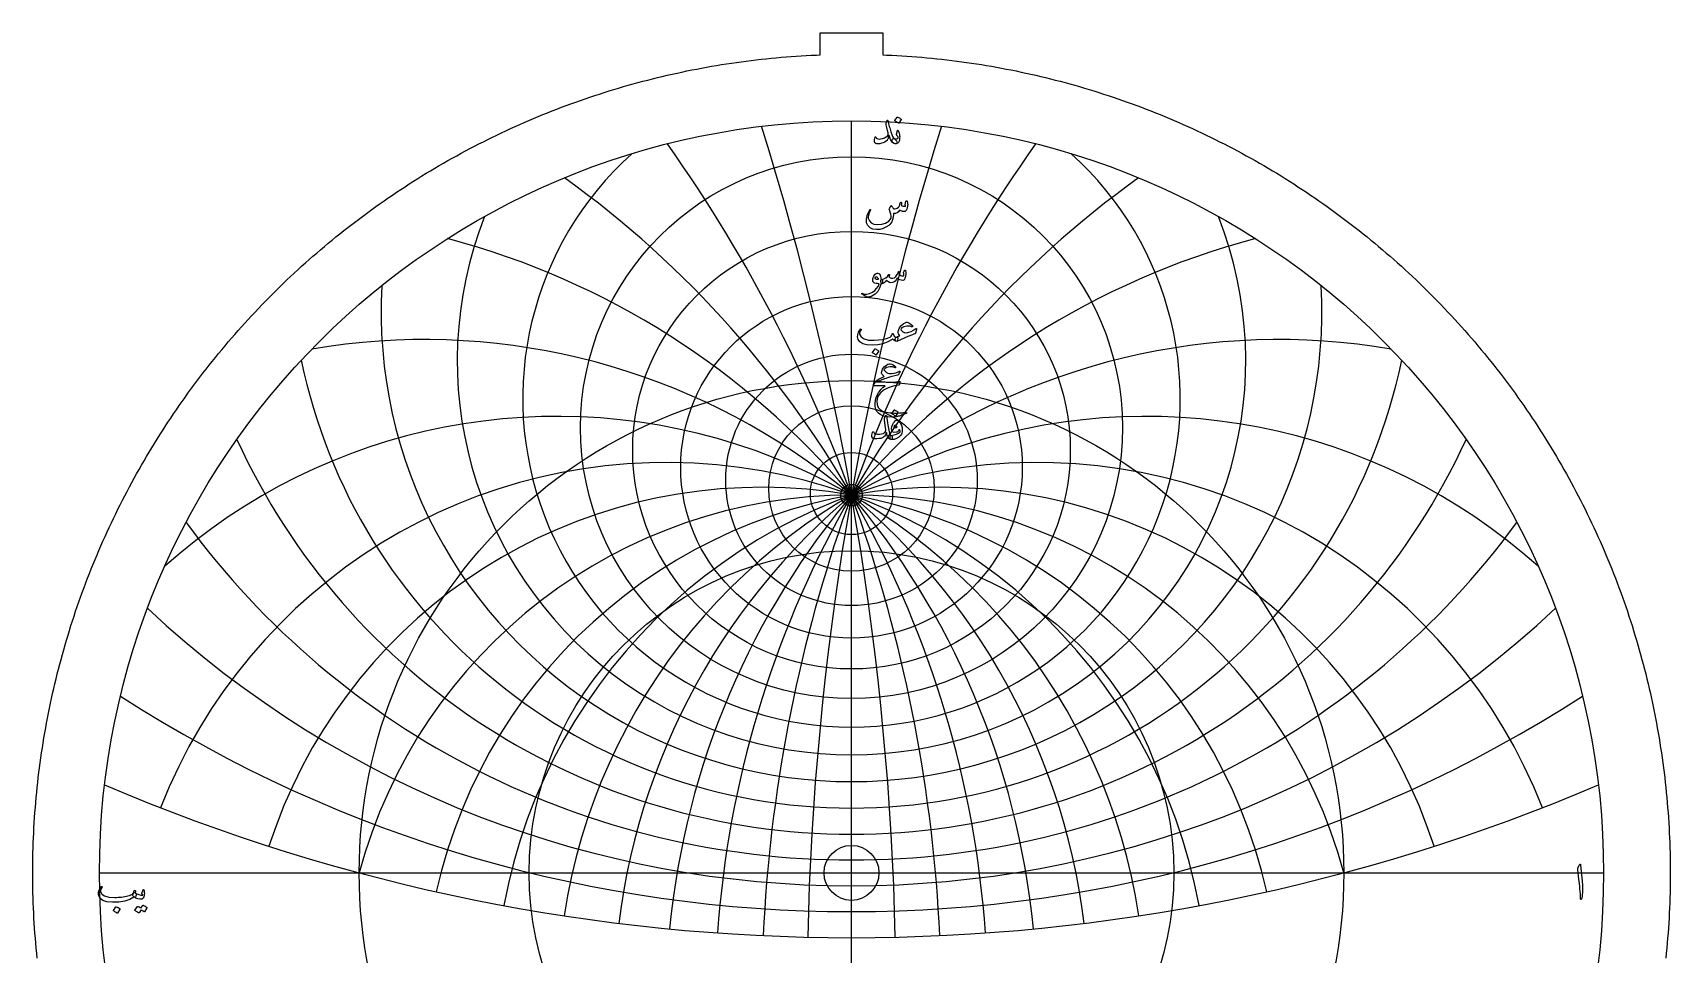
# Model space of a CAD drawing. Header units: millimetres. Extents: x -71 to 71, y -71 to 73.
# Drawn here: x -70.8 to 70.8, y -7 to 72.6 of the extents above; entities that cross this region are included whole.
import ezdxf

# ---------------------------------------------------------------- set-up
doc = ezdxf.new("R2010")
doc.units = ezdxf.units.MM
for name, color, linetype in [('CUT_INNER', 6, 'Continuous'), ('CUT_OUTER', 1, 'Continuous'), ('ENGRAVE', 7, 'Continuous'), ('ENGRAVE_FINE', 8, 'Continuous'), ('TEXT', 5, 'Continuous')]:
    doc.layers.add(name, color=color, linetype=linetype)

msp = doc.modelspace()

# ---------------------------------------------------------------- linework, layer by layer
at = {"layer": 'CUT_INNER'}
msp.add_circle((0, 0), 2.375, dxfattribs=at)
at = {"layer": 'CUT_OUTER'}
msp.add_lwpolyline([(-70.3779, -7.3679), (-70.4218, -6.9359), (-70.463, -6.5037), (-70.5016, -6.0712), (-70.5375, -5.6385), (-70.5708, -5.2056), (-70.6014, -4.7725), (-70.6293, -4.3392), (-70.6546, -3.9058), (-70.6773, -3.4722), (-70.6972, -3.0384), (-70.7146, -2.6046), (-70.7292, -2.1706), (-70.7412, -1.7366), (-70.7505, -1.3025), (-70.7572, -0.8684), (-70.7612, -0.4342), (-70.7625, 0), (-70.7612, 0.4342), (-70.7572, 0.8684), (-70.7505, 1.3025), (-70.7412, 1.7366), (-70.7292, 2.1706), (-70.7146, 2.6046), (-70.6972, 3.0384), (-70.6773, 3.4722), (-70.6546, 3.9058), (-70.6293, 4.3392), (-70.6014, 4.7725), (-70.5708, 5.2056), (-70.5375, 5.6385), (-70.5016, 6.0712), (-70.463, 6.5037), (-70.4218, 6.9359), (-70.3779, 7.3679), (-70.3313, 7.7996), (-70.2822, 8.231), (-70.2303, 8.6621), (-70.1759, 9.0928), (-70.1187, 9.5233), (-70.059, 9.9533), (-69.9966, 10.383), (-69.9316, 10.8123), (-69.8639, 11.2412), (-69.7936, 11.6697), (-69.7207, 12.0977), (-69.6452, 12.5253), (-69.567, 12.9524), (-69.4862, 13.379), (-69.4028, 13.8051), (-69.3168, 14.2307), (-69.2282, 14.6557), (-69.137, 15.0802), (-69.0431, 15.5042), (-68.9467, 15.9275), (-68.8477, 16.3502), (-68.746, 16.7724), (-68.6418, 17.1939), (-68.535, 17.6147), (-68.4257, 18.0349), (-68.3137, 18.4544), (-68.1992, 18.8733), (-68.0821, 19.2914), (-67.9625, 19.7087), (-67.8403, 20.1254), (-67.7155, 20.5413), (-67.5882, 20.9564), (-67.4583, 21.3707), (-67.3259, 21.7842), (-67.191, 22.1969), (-67.0535, 22.6088), (-66.9135, 23.0198), (-66.771, 23.4299), (-66.626, 23.8392), (-66.4785, 24.2475), (-66.3285, 24.655), (-66.1759, 25.0615), (-66.0209, 25.4671), (-65.8634, 25.8717), (-65.7034, 26.2753), (-65.541, 26.678), (-65.376, 27.0796), (-65.2086, 27.4803), (-65.0388, 27.8799), (-64.8665, 28.2784), (-64.6918, 28.6759), (-64.5146, 29.0723), (-64.335, 29.4676), (-64.153, 29.8618), (-63.9685, 30.2549), (-63.7817, 30.6468), (-63.5925, 31.0376), (-63.4008, 31.4272), (-63.2068, 31.8156), (-63.0104, 32.2029), (-62.8116, 32.5889), (-62.6105, 32.9737), (-62.407, 33.3572), (-62.2011, 33.7395), (-61.9929, 34.1205), (-61.7824, 34.5003), (-61.5695, 34.8787), (-61.3544, 35.2558), (-61.1369, 35.6316), (-60.9171, 36.0061), (-60.695, 36.3792), (-60.4707, 36.7509), (-60.244, 37.1213), (-60.0151, 37.4902), (-59.784, 37.8578), (-59.5505, 38.2239), (-59.3149, 38.5886), (-59.077, 38.9518), (-58.8369, 39.3135), (-58.5945, 39.6738), (-58.35, 40.0326), (-58.1033, 40.3899), (-57.8543, 40.7456), (-57.6032, 41.0998), (-57.35, 41.4525), (-57.0946, 41.8036), (-56.837, 42.1532), (-56.5773, 42.5011), (-56.3154, 42.8475), (-56.0514, 43.1922), (-55.7854, 43.5353), (-55.5172, 43.8768), (-55.2469, 44.2166), (-54.9746, 44.5548), (-54.7002, 44.8913), (-54.4237, 45.226), (-54.1451, 45.5591), (-53.8646, 45.8905), (-53.582, 46.2201), (-53.2974, 46.548), (-53.0108, 46.8742), (-52.7222, 47.1986), (-52.4316, 47.5212), (-52.139, 47.842), (-51.8444, 48.161), (-51.548, 48.4782), (-51.2495, 48.7936), (-50.9492, 49.1072), (-50.6469, 49.4188), (-50.3427, 49.7287), (-50.0366, 50.0366), (-49.7287, 50.3427), (-49.4188, 50.6469), (-49.1072, 50.9492), (-48.7936, 51.2495), (-48.4782, 51.548), (-48.161, 51.8444), (-47.842, 52.139), (-47.5212, 52.4316), (-47.1986, 52.7222), (-46.8742, 53.0108), (-46.548, 53.2974), (-46.2201, 53.582), (-45.8905, 53.8646), (-45.5591, 54.1451), (-45.226, 54.4237), (-44.8913, 54.7002), (-44.5548, 54.9746), (-44.2166, 55.2469), (-43.8768, 55.5172), (-43.5353, 55.7854), (-43.1922, 56.0514), (-42.8475, 56.3154), (-42.5011, 56.5773), (-42.1532, 56.837), (-41.8036, 57.0946), (-41.4525, 57.35), (-41.0998, 57.6032), (-40.7456, 57.8543), (-40.3899, 58.1033), (-40.0326, 58.35), (-39.6738, 58.5945), (-39.3135, 58.8369), (-38.9518, 59.077), (-38.5886, 59.3149), (-38.2239, 59.5505), (-37.8578, 59.784), (-37.4902, 60.0151), (-37.1213, 60.244), (-36.7509, 60.4707), (-36.3792, 60.695), (-36.0061, 60.9171), (-35.6316, 61.1369), (-35.2558, 61.3544), (-34.8787, 61.5695), (-34.5003, 61.7824), (-34.1205, 61.9929), (-33.7395, 62.2011), (-33.3572, 62.407), (-32.9737, 62.6105), (-32.5889, 62.8116), (-32.2029, 63.0104), (-31.8156, 63.2068), (-31.4272, 63.4008), (-31.0376, 63.5925), (-30.6468, 63.7817), (-30.2549, 63.9685), (-29.8618, 64.153), (-29.4676, 64.335), (-29.0723, 64.5146), (-28.6759, 64.6918), (-28.2784, 64.8665), (-27.8799, 65.0388), (-27.4803, 65.2086), (-27.0796, 65.376), (-26.678, 65.541), (-26.2753, 65.7034), (-25.8717, 65.8634), (-25.4671, 66.0209), (-25.0615, 66.1759), (-24.655, 66.3285), (-24.2475, 66.4785), (-23.8392, 66.626), (-23.4299, 66.771), (-23.0198, 66.9135), (-22.6088, 67.0535), (-22.1969, 67.191), (-21.7842, 67.3259), (-21.3707, 67.4583), (-20.9564, 67.5882), (-20.5413, 67.7155), (-20.1254, 67.8403), (-19.7087, 67.9625), (-19.2914, 68.0821), (-18.8733, 68.1992), (-18.4544, 68.3137), (-18.0349, 68.4257), (-17.6147, 68.535), (-17.1939, 68.6418), (-16.7724, 68.746), (-16.3502, 68.8477), (-15.9275, 68.9467), (-15.5042, 69.0431), (-15.0802, 69.137), (-14.6557, 69.2282), (-14.2307, 69.3168), (-13.8051, 69.4028), (-13.379, 69.4862), (-12.9524, 69.567), (-12.5253, 69.6452), (-12.0977, 69.7207), (-11.6697, 69.7936), (-11.2412, 69.8639), (-10.8123, 69.9316), (-10.383, 69.9966), (-9.9533, 70.059), (-9.5233, 70.1187), (-9.0928, 70.1759), (-8.6621, 70.2303), (-8.231, 70.2822), (-7.7996, 70.3313), (-7.3679, 70.3779), (-6.9359, 70.4218), (-6.5037, 70.463), (-6.0712, 70.5016), (-5.6385, 70.5375), (-5.2056, 70.5708), (-4.7725, 70.6014), (-4.3392, 70.6293), (-3.9058, 70.6546), (-3.4722, 70.6773), (-3.0384, 70.6972), (-2.7125, 70.7102), (-2.7125, 72.6225), (2.7125, 72.6225), (2.7125, 70.7102), (3.0384, 70.6972), (3.4722, 70.6773), (3.9058, 70.6546), (4.3392, 70.6293), (4.7725, 70.6014), (5.2056, 70.5708), (5.6385, 70.5375), (6.0712, 70.5016), (6.5037, 70.463), (6.9359, 70.4218), (7.3679, 70.3779), (7.7996, 70.3313), (8.231, 70.2822), (8.6621, 70.2303), (9.0928, 70.1759), (9.5233, 70.1187), (9.9533, 70.059), (10.383, 69.9966), (10.8123, 69.9316), (11.2412, 69.8639), (11.6697, 69.7936), (12.0977, 69.7207), (12.5253, 69.6452), (12.9524, 69.567), (13.379, 69.4862), (13.8051, 69.4028), (14.2307, 69.3168), (14.6557, 69.2282), (15.0802, 69.137), (15.5042, 69.0431), (15.9275, 68.9467), (16.3502, 68.8477), (16.7724, 68.746), (17.1939, 68.6418), (17.6147, 68.535), (18.0349, 68.4257), (18.4544, 68.3137), (18.8733, 68.1992), (19.2914, 68.0821), (19.7087, 67.9625), (20.1254, 67.8403), (20.5413, 67.7155), (20.9564, 67.5882), (21.3707, 67.4583), (21.7842, 67.3259), (22.1969, 67.191), (22.6088, 67.0535), (23.0198, 66.9135), (23.4299, 66.771), (23.8392, 66.626), (24.2475, 66.4785), (24.655, 66.3285), (25.0615, 66.1759), (25.4671, 66.0209), (25.8717, 65.8634), (26.2753, 65.7034), (26.678, 65.541), (27.0796, 65.376), (27.4803, 65.2086), (27.8799, 65.0388), (28.2784, 64.8665), (28.6759, 64.6918), (29.0723, 64.5146), (29.4676, 64.335), (29.8618, 64.153), (30.2549, 63.9685), (30.6468, 63.7817), (31.0376, 63.5925), (31.4272, 63.4008), (31.8156, 63.2068), (32.2029, 63.0104), (32.5889, 62.8116), (32.9737, 62.6105), (33.3572, 62.407), (33.7395, 62.2011), (34.1205, 61.9929), (34.5003, 61.7824), (34.8787, 61.5695), (35.2558, 61.3544), (35.6316, 61.1369), (36.0061, 60.9171), (36.3792, 60.695), (36.7509, 60.4707), (37.1213, 60.244), (37.4902, 60.0151), (37.8578, 59.784), (38.2239, 59.5505), (38.5886, 59.3149), (38.9518, 59.077), (39.3135, 58.8369), (39.6738, 58.5945), (40.0326, 58.35), (40.3899, 58.1033), (40.7456, 57.8543), (41.0998, 57.6032), (41.4525, 57.35), (41.8036, 57.0946), (42.1532, 56.837), (42.5011, 56.5773), (42.8475, 56.3154), (43.1922, 56.0514), (43.5353, 55.7854), (43.8768, 55.5172), (44.2166, 55.2469), (44.5548, 54.9746), (44.8913, 54.7002), (45.226, 54.4237), (45.5591, 54.1451), (45.8905, 53.8646), (46.2201, 53.582), (46.548, 53.2974), (46.8742, 53.0108), (47.1986, 52.7222), (47.5212, 52.4316), (47.842, 52.139), (48.161, 51.8444), (48.4782, 51.548), (48.7936, 51.2495), (49.1072, 50.9492), (49.4188, 50.6469), (49.7287, 50.3427), (50.0366, 50.0366), (50.3427, 49.7287), (50.6469, 49.4188), (50.9492, 49.1072), (51.2495, 48.7936), (51.548, 48.4782), (51.8444, 48.161), (52.139, 47.842), (52.4316, 47.5212), (52.7222, 47.1986), (53.0108, 46.8742), (53.2974, 46.548), (53.582, 46.2201), (53.8646, 45.8905), (54.1451, 45.5591), (54.4237, 45.226), (54.7002, 44.8913), (54.9746, 44.5548), (55.2469, 44.2166), (55.5172, 43.8768), (55.7854, 43.5353), (56.0514, 43.1922), (56.3154, 42.8475), (56.5773, 42.5011), (56.837, 42.1532), (57.0946, 41.8036), (57.35, 41.4525), (57.6032, 41.0998), (57.8543, 40.7456), (58.1033, 40.3899), (58.35, 40.0326), (58.5945, 39.6738), (58.8369, 39.3135), (59.077, 38.9518), (59.3149, 38.5886), (59.5505, 38.2239), (59.784, 37.8578), (60.0151, 37.4902), (60.244, 37.1213), (60.4707, 36.7509), (60.695, 36.3792), (60.9171, 36.0061), (61.1369, 35.6316), (61.3544, 35.2558), (61.5695, 34.8787), (61.7824, 34.5003), (61.9929, 34.1205), (62.2011, 33.7395), (62.407, 33.3572), (62.6105, 32.9737), (62.8116, 32.5889), (63.0104, 32.2029), (63.2068, 31.8156), (63.4008, 31.4272), (63.5925, 31.0376), (63.7817, 30.6468), (63.9685, 30.2549), (64.153, 29.8618), (64.335, 29.4676), (64.5146, 29.0723), (64.6918, 28.6759), (64.8665, 28.2784), (65.0388, 27.8799), (65.2086, 27.4803), (65.376, 27.0796), (65.541, 26.678), (65.7034, 26.2753), (65.8634, 25.8717), (66.0209, 25.4671), (66.1759, 25.0615), (66.3285, 24.655), (66.4785, 24.2475), (66.626, 23.8392), (66.771, 23.4299), (66.9135, 23.0198), (67.0535, 22.6088), (67.191, 22.1969), (67.3259, 21.7842), (67.4583, 21.3707), (67.5882, 20.9564), (67.7155, 20.5413), (67.8403, 20.1254), (67.9625, 19.7087), (68.0821, 19.2914), (68.1992, 18.8733), (68.3137, 18.4544), (68.4257, 18.0349), (68.535, 17.6147), (68.6418, 17.1939), (68.746, 16.7724), (68.8477, 16.3502), (68.9467, 15.9275), (69.0431, 15.5042), (69.137, 15.0802), (69.2282, 14.6557), (69.3168, 14.2307), (69.4028, 13.8051), (69.4862, 13.379), (69.567, 12.9524), (69.6452, 12.5253), (69.7207, 12.0977), (69.7936, 11.6697), (69.8639, 11.2412), (69.9316, 10.8123), (69.9966, 10.383), (70.059, 9.9533), (70.1187, 9.5233), (70.1759, 9.0928), (70.2303, 8.6621), (70.2822, 8.231), (70.3313, 7.7996), (70.3779, 7.3679), (70.4218, 6.9359), (70.463, 6.5037), (70.5016, 6.0712), (70.5375, 5.6385), (70.5708, 5.2056), (70.6014, 4.7725), (70.6293, 4.3392), (70.6546, 3.9058), (70.6773, 3.4722), (70.6972, 3.0384), (70.7146, 2.6046), (70.7292, 2.1706), (70.7412, 1.7366), (70.7505, 1.3025), (70.7572, 0.8684), (70.7612, 0.4342), (70.7625, 0), (70.7612, -0.4342), (70.7572, -0.8684), (70.7505, -1.3025), (70.7412, -1.7366), (70.7292, -2.1706), (70.7146, -2.6046), (70.6972, -3.0384), (70.6773, -3.4722), (70.6546, -3.9058), (70.6293, -4.3392), (70.6014, -4.7725), (70.5708, -5.2056), (70.5375, -5.6385), (70.5016, -6.0712), (70.463, -6.5037), (70.4218, -6.9359), (70.3779, -7.3679)], dxfattribs=at)
at = {"layer": 'ENGRAVE'}
for points in [[(0, -65), (0, 65)], [(-65, 0), (65, 0)]]:
    msp.add_lwpolyline(points, dxfattribs=at)
for centre, radius in [((0, 0), 65), ((0, 38.4877), 23.4205), ((0, 36.5371), 18.913), ((0, 35.0561), 14.7616), ((0, 33.9692), 10.8674), ((0, 0), 42.5483), ((0, 33.2252), 7.1516), ((0, 32.7912), 3.5485), ((0, 32.6485), 0.93), ((0, 0), 27.8517)]:
    msp.add_circle(centre, radius, dxfattribs=at)
for centre, radius, start, end in [((0, 41.018), 28.4146, 131.894956, 48.105044), ((0, 44.2896), 34.0746, 158.578774, 21.421226), ((0, 48.5451), 40.6593, 176.875109, 3.124891), ((0, 54.1612), 48.5596, 191.697587, 348.302413), ((0, 61.7507), 58.4021, 204.568757, 335.431243), ((0, -11.4008), 44.0493, 15, 165), ((0, -11.4008), 44.0493, 15, 165), ((0, 72.3774), 71.2633, 216.19609, 323.80391), ((0, 88.0562), 89.1703, 226.973581, 313.026419), ((0, 113.1108), 116.4594, 237.146182, 302.853818), ((0, 158.7925), 164.3941, 246.878815, 293.121185)]:
    msp.add_arc(centre, radius, start, end, dxfattribs=at)
at = {"layer": 'ENGRAVE_FINE'}
for centre, radius, start, end in [((-249.8157, -11.4008), 253.6695, 1.319819, 17.41804), ((-249.8157, -11.4008), 253.6695, 1.319819, 17.41804), ((249.8157, -11.4008), 253.6695, 162.58196, 178.680181), ((249.8157, -11.4008), 253.6695, 162.58196, 178.680181), ((-121.0243, -11.4008), 128.7914, 2.659638, 35.299893), ((-121.0243, -11.4008), 128.7914, 2.659638, 35.299893), ((121.0243, -11.4008), 128.7914, 144.700107, 177.340362), ((121.0243, -11.4008), 128.7914, 144.700107, 177.340362), ((-76.2955, -11.4008), 88.0985, 4.040677, 54.232567), ((-76.2955, -11.4008), 88.0985, 4.040677, 54.232567), ((76.2955, -11.4008), 88.0985, 125.767433, 175.959323), ((76.2955, -11.4008), 88.0985, 125.767433, 175.959323), ((-52.4959, -11.4008), 68.5285, 5.486755, 75.127314), ((-52.4959, -11.4008), 68.5285, 5.486755, 75.127314), ((52.4959, -11.4008), 68.5285, 104.872686, 174.513245), ((52.4959, -11.4008), 68.5285, 104.872686, 174.513245), ((-36.9617, -11.4008), 57.5022, 7.026023, 99.680997), ((-36.9617, -11.4008), 57.5022, 7.026023, 99.680997), ((36.9617, -11.4008), 57.5022, 80.319003, 172.973977), ((36.9617, -11.4008), 57.5022, 80.319003, 172.973977), ((-25.4318, -11.4008), 50.8637, 8.693343, 131.827854), ((-25.4318, -11.4008), 50.8637, 8.693343, 131.827854), ((25.4318, -11.4008), 50.8637, 48.172146, 171.306657), ((25.4318, -11.4008), 50.8637, 48.172146, 171.306657), ((-16.0326, -11.4008), 46.8762, 10.533746, 158.703214), ((-16.0326, -11.4008), 46.8762, 10.533746, 158.703214), ((16.0326, -11.4008), 46.8762, 21.296786, 169.466254), ((16.0326, -11.4008), 46.8762, 21.296786, 169.466254), ((-7.7671, -11.4008), 44.7288, 12.607759, 162.166277), ((-7.7671, -11.4008), 44.7288, 12.607759, 162.166277), ((7.7671, -11.4008), 44.7288, 17.833723, 167.392241), ((7.7671, -11.4008), 44.7288, 17.833723, 167.392241)]:
    msp.add_arc(centre, radius, start, end, dxfattribs=at)
at = {"layer": 'TEXT'}
for points in [[(3.9579, 65.3264), (3.9631, 65.3316), (3.9703, 65.3347), (3.9796, 65.3357), (3.9909, 65.3347), (4.0711, 65.3022), (4.1467, 65.2625), (4.2176, 65.2156), (4.2838, 65.1614), (4.2903, 65.1532), (4.2931, 65.1449), (4.2923, 65.1367), (4.2879, 65.1284), (4.0941, 64.8149), (4.0868, 64.8075), (4.0776, 64.8056), (4.0662, 64.8095), (4.0528, 64.8191), (4.0412, 64.8273), (4.0229, 64.8397), (3.9979, 64.8562), (3.9662, 64.8768), (3.9273, 64.9016), (3.8806, 64.9304), (3.8262, 64.9634), (3.7641, 65.0006), (3.7558, 65.0067), (3.7517, 65.0129), (3.7517, 65.0191), (3.7558, 65.0253)], [(3.1618, 64.9717), (3.1855, 64.8635), (3.2113, 64.7536), (3.2392, 64.6418), (3.2691, 64.5282), (3.301, 64.4124), (3.3351, 64.2936), (3.3712, 64.1721), (3.4093, 64.0477), (3.4864, 63.8239), (3.5568, 63.6558), (3.6205, 63.5434), (3.6774, 63.4867), (3.7272, 63.4529), (3.7775, 63.4052), (3.8283, 63.3436), (3.8796, 63.2681), (3.928, 63.1745), (3.9414, 63.1041), (3.9198, 63.0569), (3.8631, 63.0329), (3.6798, 63.0515), (3.5176, 63.1732), (3.3766, 63.398), (3.2567, 63.7259), (3.2541, 63.7313), (3.2505, 63.7352), (3.2459, 63.7375), (3.2402, 63.7383), (3.2361, 63.7375), (3.2319, 63.7352), (3.2278, 63.7313), (3.2237, 63.7259), (3.2121, 63.6728), (3.1979, 63.6166), (3.1811, 63.5573), (3.1618, 63.4949), (3.1407, 63.4359), (3.1185, 63.3866), (3.0953, 63.3472), (3.0711, 63.3176), (2.9839, 63.2415), (2.8751, 63.1742), (2.7447, 63.1157), (2.5926, 63.0659), (2.4379, 63.0291), (2.3038, 63.0133), (2.1904, 63.0187), (2.0976, 63.0453), (2.0182, 63.1118), (1.9821, 63.2289), (1.9893, 63.3964), (2.0398, 63.6146), (2.0447, 63.6218), (2.0512, 63.6269), (2.0591, 63.63), (2.0687, 63.6311), (2.08, 63.6298), (2.0893, 63.6259), (2.0965, 63.6195), (2.1017, 63.6104), (2.1213, 63.5648), (2.1429, 63.5269), (2.1667, 63.4967), (2.1924, 63.4743), (2.2729, 63.4444), (2.3822, 63.4372), (2.5204, 63.4526), (2.6874, 63.4908), (2.8656, 63.548), (3.004, 63.6125), (3.1028, 63.6842), (3.1618, 63.7631), (3.1716, 63.843), (3.1556, 63.9796), (3.1139, 64.173), (3.0463, 64.4231), (3.0138, 64.5548), (2.9947, 64.6613), (2.9891, 64.7425), (2.9968, 64.7984), (3.0752, 65.0212), (3.0837, 65.0446), (3.0927, 65.0614), (3.1023, 65.0715), (3.1123, 65.0748), (3.1247, 65.0684), (3.1371, 65.049), (3.1494, 65.0168), (3.1618, 64.9717)], [(3.9951, 63.6393), (3.9708, 63.6798), (3.9476, 63.7146), (3.9255, 63.7437), (3.9043, 63.7672), (3.8891, 63.7873), (3.8806, 63.8105), (3.8788, 63.8368), (3.8837, 63.8662), (3.9703, 64.1797), (3.9824, 64.207), (3.9982, 64.2147), (4.0175, 64.2029), (4.0404, 64.1714), (4.075, 64.1047), (4.1044, 64.024), (4.1286, 63.9293), (4.1477, 63.8208), (4.1588, 63.7166), (4.1632, 63.6146), (4.1608, 63.5145), (4.1518, 63.4166), (4.1371, 63.3312), (4.1178, 63.2567), (4.0938, 63.193), (4.0652, 63.1402), (4.0299, 63.101), (3.9817, 63.0701), (3.9206, 63.0474), (3.8466, 63.0329), (3.7708, 63.0301), (3.7001, 63.0422), (3.6346, 63.0693), (3.5743, 63.1113), (3.5276, 63.1647), (3.5032, 63.2258), (3.5008, 63.2946), (3.5207, 63.3712), (3.5524, 63.4338), (3.5898, 63.4733), (3.6328, 63.4895), (3.6816, 63.4826), (3.794, 63.4555), (3.8919, 63.4526), (3.9755, 63.474), (4.0446, 63.5197), (4.0461, 63.5318), (4.0384, 63.5558), (4.0214, 63.5916), (3.9951, 63.6393)], [(4.7066, 58.0557), (4.7138, 58.0737), (4.7231, 58.0866), (4.7345, 58.0943), (4.7479, 58.0969), (4.7651, 58.0949), (4.7798, 58.0887), (4.792, 58.0784), (4.8015, 58.0639), (4.825, 58.0124), (4.8417, 57.9484), (4.8518, 57.8721), (4.8551, 57.7834), (4.8461, 57.6385), (4.819, 57.5009), (4.7739, 57.3704), (4.7107, 57.2472), (4.6891, 57.2175), (4.6654, 57.1946), (4.6396, 57.1783), (4.6117, 57.1688), (4.5109, 57.1623), (4.4024, 57.1801), (4.2861, 57.2222), (4.1621, 57.2884), (4.0577, 57.1453), (3.9342, 57.0502), (3.7916, 57.003), (3.63, 57.0038), (3.6247, 56.9168), (3.6171, 56.8331), (3.6072, 56.7528), (3.5949, 56.6759), (3.5804, 56.6017), (3.5635, 56.5299), (3.5443, 56.4604), (3.5227, 56.3933), (3.4727, 56.2721), (3.4052, 56.1602), (3.3201, 56.0576), (3.2175, 55.9643), (2.9775, 55.8044), (2.7235, 55.692), (2.4557, 55.6271), (2.1739, 55.6095), (1.8565, 55.6526), (1.6057, 55.7653), (1.4213, 55.9475), (1.3035, 56.1994), (1.2875, 56.2902), (1.2849, 56.3974), (1.2958, 56.5212), (1.32, 56.6614), (1.3589, 56.8151), (1.4138, 56.9749), (1.4847, 57.1409), (1.5716, 57.3132), (1.5786, 57.324), (1.5871, 57.3317), (1.5971, 57.3364), (1.6087, 57.3379), (1.6204, 57.3369), (1.6304, 57.3338), (1.6389, 57.3286), (1.6459, 57.3214), (1.6505, 57.3108), (1.6521, 57.2998), (1.6505, 57.2882), (1.6459, 57.276), (1.5355, 57.0468), (1.4644, 56.8584), (1.4324, 56.7107), (1.4396, 56.6037), (1.5438, 56.3678), (1.7077, 56.1963), (1.9315, 56.0893), (2.2151, 56.0468), (2.6116, 56.0721), (2.9473, 56.1726), (3.2221, 56.3484), (3.4361, 56.5995), (3.4354, 56.7651), (3.4083, 56.9399), (3.3549, 57.1239), (3.2752, 57.3173), (3.2652, 57.3369), (3.2598, 57.3544), (3.259, 57.3699), (3.2629, 57.3833), (3.285, 57.4293), (3.3062, 57.4725), (3.3263, 57.5128), (3.3454, 57.5504), (3.3634, 57.5845), (3.3804, 57.6148), (3.3964, 57.6412), (3.4114, 57.6638), (3.4199, 57.6733), (3.4289, 57.6772), (3.4384, 57.6754), (3.4485, 57.6679), (3.4537, 57.6622), (3.4609, 57.6535), (3.4702, 57.6416), (3.4815, 57.6267), (3.4944, 57.6086), (3.5083, 57.5875), (3.5233, 57.5632), (3.5393, 57.5359), (3.5717, 57.4833), (3.5991, 57.4452), (3.6212, 57.4214), (3.6382, 57.4122), (3.7455, 57.4031), (3.8527, 57.4214), (3.96, 57.4671), (4.0672, 57.54), (4.1062, 57.5885), (4.1446, 57.6679), (4.1825, 57.7783), (4.2199, 57.9195), (4.2235, 57.9329), (4.2302, 57.9443), (4.24, 57.9536), (4.2529, 57.9608), (4.265, 57.9654), (4.2766, 57.967), (4.2877, 57.9654), (4.2982, 57.9608), (4.314, 57.935), (4.3199, 57.8865), (4.316, 57.8154), (4.3024, 57.7215), (4.3856, 57.6705), (4.4746, 57.637), (4.5692, 57.621), (4.6695, 57.6225), (4.6682, 57.6527), (4.6643, 57.6772), (4.6579, 57.696), (4.6489, 57.7092), (4.6386, 57.7215), (4.6324, 57.7339), (4.6303, 57.7463), (4.6324, 57.7587)], [(2.5266, 50.8805), (2.4299, 50.541), (2.2677, 50.2566), (2.0401, 50.0274), (1.7469, 49.8534), (1.7059, 49.8358), (1.6655, 49.8199), (1.6255, 49.8059), (1.5861, 49.7936), (1.5474, 49.7834), (1.5097, 49.7756), (1.4731, 49.77), (1.4376, 49.7668), (1.3489, 49.7794), (1.2313, 49.8256), (1.0849, 49.9052), (0.9096, 50.0184), (0.8907, 50.0347), (0.8797, 50.0504), (0.8763, 50.0656), (0.8807, 50.0803), (0.8905, 50.0916), (0.9034, 50.0968), (0.9194, 50.0958), (0.9384, 50.0885), (1.1207, 50.0295), (1.3252, 50.0298), (1.5518, 50.0893), (1.8006, 50.2082), (2.0037, 50.3461), (2.1718, 50.5083), (2.3048, 50.6947), (2.4028, 50.9053), (2.402, 50.9128), (2.3997, 50.9187), (2.3959, 50.9231), (2.3904, 50.9259), (2.2484, 50.9342), (2.1275, 50.9507), (2.0277, 50.9754), (1.9491, 51.0084), (1.8882, 51.0595), (1.8501, 51.1301), (1.8346, 51.2203), (1.8418, 51.3302), (1.8441, 51.3447), (1.847, 51.3596), (1.8503, 51.3746), (1.8542, 51.39), (1.8586, 51.4058), (1.8635, 51.4225), (1.8689, 51.4399), (1.8748, 51.458), (1.9233, 51.5759), (1.9821, 51.6736), (2.0512, 51.7512), (2.1306, 51.8087), (2.2118, 51.8401), (2.2863, 51.8396), (2.3541, 51.8071), (2.4152, 51.7427), (2.4686, 51.653), (2.509, 51.5488), (2.5366, 51.4302), (2.5513, 51.2972), (2.5594, 51.2973), (2.5673, 51.2977), (2.5749, 51.2983), (2.5823, 51.2992), (2.5896, 51.3001), (2.5972, 51.3008), (2.6051, 51.3012), (2.6132, 51.3013), (2.641, 51.2954), (2.6627, 51.2776), (2.6782, 51.2479), (2.6874, 51.2064), (2.6913, 51.1608), (2.6905, 51.1146), (2.6851, 51.068), (2.6751, 51.0208), (2.6619, 50.9793), (2.6472, 50.9496), (2.631, 50.9319), (2.6132, 50.9259), (2.5348, 50.9259), (2.5343, 50.9184), (2.5328, 50.9084), (2.5302, 50.8958), (2.5266, 50.8805)], [(2.3286, 51.3425), (2.2853, 51.4181), (2.2378, 51.4715), (2.1862, 51.5026), (2.1306, 51.5117), (2.0973, 51.5029), (2.0677, 51.489), (2.0416, 51.4699), (2.0192, 51.4457), (2.012, 51.4328), (2.0109, 51.4189), (2.0161, 51.4039), (2.0274, 51.3879), (2.07, 51.3505), (2.1316, 51.325), (2.2123, 51.3114), (2.3121, 51.3095), (2.3224, 51.3116), (2.3286, 51.3178), (2.3306, 51.3281), (2.3286, 51.3425)], [(4.6097, 52.1015), (4.6187, 52.1077), (4.6293, 52.1057), (4.6414, 52.0954), (4.6551, 52.0768), (4.6698, 52.0453), (4.6808, 52.0005), (4.6883, 51.9422), (4.6922, 51.8705), (4.6935, 51.7891), (4.6891, 51.7097), (4.679, 51.6323), (4.6633, 51.557), (4.6174, 51.4106), (4.5664, 51.3054), (4.5102, 51.2415), (4.4488, 51.2188), (4.3037, 51.2273), (4.1693, 51.2652), (4.0459, 51.3325), (3.9332, 51.4292), (3.8558, 51.2768), (3.7641, 51.158), (3.6578, 51.0726), (3.5372, 51.0208), (3.4106, 51.0095), (3.2825, 51.0414), (3.1528, 51.1167), (3.0216, 51.2353), (2.9153, 51.0999), (2.8112, 51.0033), (2.7091, 50.9453), (2.6091, 50.9259), (2.589, 50.9373), (2.5699, 50.9713), (2.5518, 51.028), (2.5348, 51.1074), (2.5286, 51.1858), (2.5389, 51.2435), (2.5657, 51.2807), (2.6091, 51.2972), (2.7993, 51.3402), (2.9659, 51.424), (3.1087, 51.5485), (3.2278, 51.7138), (3.2343, 51.7228), (3.2412, 51.7293), (3.2487, 51.7331), (3.2567, 51.7344), (3.2665, 51.7334), (3.2752, 51.7303), (3.283, 51.7251), (3.2897, 51.7179), (3.2936, 51.6958), (3.2845, 51.6581), (3.2626, 51.605), (3.2278, 51.5364), (3.2734, 51.4836), (3.3443, 51.4446), (3.4405, 51.4196), (3.5619, 51.4085), (3.7133, 51.4403), (3.8455, 51.5436), (3.9587, 51.7187), (4.0528, 51.9654), (4.0575, 51.9781), (4.0631, 51.9871), (4.0698, 51.9925), (4.0776, 51.9943), (4.0892, 51.9933), (4.0992, 51.9902), (4.1077, 51.985), (4.1147, 51.9778), (4.1198, 51.9675), (4.1229, 51.9572), (4.124, 51.9469), (4.1229, 51.9365), (4.0817, 51.7633), (4.1299, 51.7205), (4.1879, 51.6829), (4.2557, 51.6504), (4.3333, 51.623), (4.4089, 51.6053), (4.4663, 51.6014), (4.5058, 51.6114), (4.5272, 51.6354), (4.5341, 51.672), (4.5303, 51.7241), (4.5156, 51.7917), (4.4901, 51.8747), (4.4944, 51.8981), (4.5158, 51.9438), (4.5543, 52.0116), (4.6097, 52.1015)], [(0.759, 46.9926), (0.7737, 47.0085), (0.7889, 47.0153), (0.8046, 47.0127), (0.8209, 47.0008), (0.8332, 46.9853), (0.8374, 46.9678), (0.8332, 46.9482), (0.8209, 46.9266), (0.758, 46.8291), (0.7177, 46.7389), (0.7002, 46.6559), (0.7054, 46.5801), (0.8345, 46.331), (1.0859, 46.1573), (1.4595, 46.0588), (1.9552, 46.0356), (2.3231, 46.0626), (2.6761, 46.1191), (3.0141, 46.2049), (3.3371, 46.3202), (3.3941, 46.354), (3.4413, 46.4058), (3.4787, 46.4757), (3.5063, 46.5636), (3.5155, 46.5886), (3.531, 46.6058), (3.5527, 46.6154), (3.5805, 46.6172), (3.6004, 46.6087), (3.6145, 46.5914), (3.623, 46.5654), (3.6259, 46.5306), (3.6452, 46.4445), (3.6991, 46.38), (3.7875, 46.3372), (3.9105, 46.3161), (3.9548, 46.3063), (3.9848, 46.281), (4.0002, 46.2403), (4.0012, 46.1841), (3.9863, 46.0794), (3.9662, 46.0046), (3.9409, 45.9598), (3.9105, 45.9448), (3.82, 45.9567), (3.7342, 45.9923), (3.6529, 46.0515), (3.5764, 46.1346), (3.5699, 46.1379), (3.5588, 46.1356), (3.5431, 46.1276), (3.5227, 46.1139), (3.1381, 45.8974), (2.7184, 45.7427), (2.2636, 45.6499), (1.7737, 45.6189), (1.321, 45.6499), (0.9694, 45.7427), (0.7188, 45.8974), (0.5692, 46.1139), (0.5352, 46.2349), (0.5239, 46.3583), (0.5352, 46.4844), (0.5692, 46.6131), (0.6151, 46.7327), (0.6621, 46.8358), (0.71, 46.9224), (0.759, 46.9926)], [(5.6141, 46.9802), (5.5316, 46.6502), (5.5223, 46.6342), (5.5069, 46.6193), (5.4852, 46.6053), (5.4574, 46.5924), (5.3956, 46.5707), (5.33, 46.5465), (5.2605, 46.5201), (5.1872, 46.4914), (5.11, 46.4606), (5.0289, 46.428), (4.9439, 46.3935), (4.8551, 46.3573), (3.9064, 45.9448), (3.8631, 45.9544), (3.828, 45.983), (3.8012, 46.0307), (3.7826, 46.0974), (3.7795, 46.1683), (3.7991, 46.2284), (3.8414, 46.2777), (3.9064, 46.3161), (3.9145, 46.3198), (3.9306, 46.3269), (3.9547, 46.3373), (3.9868, 46.3511), (4.0266, 46.368), (4.074, 46.3877), (4.1287, 46.4103), (4.191, 46.4357), (4.1108, 46.5179), (4.06, 46.6079), (4.0386, 46.7056), (4.0466, 46.8111), (4.126, 47.0619), (4.2611, 47.2741), (4.4519, 47.4476), (4.6984, 47.5824), (4.7523, 47.5951), (4.8149, 47.5917), (4.8863, 47.5724), (4.9665, 47.5371), (5.0498, 47.4889), (5.1263, 47.435), (5.1962, 47.3754), (5.2594, 47.3102), (5.2772, 47.2862), (5.2852, 47.2638), (5.2834, 47.2429), (5.2718, 47.2236), (5.2542, 47.2086), (5.2346, 47.2009), (5.213, 47.2004), (5.1892, 47.2071), (5.0658, 47.246), (4.9345, 47.2638), (4.7956, 47.2604), (4.6489, 47.2359), (4.5161, 47.1962), (4.4107, 47.1431), (4.3325, 47.0766), (4.2818, 46.9967), (4.2766, 46.9611), (4.29, 46.9204), (4.322, 46.8745), (4.3725, 46.8234), (4.4302, 46.777), (4.488, 46.7409), (4.5457, 46.7152), (4.6035, 46.6997), (4.7765, 46.6953), (4.9613, 46.7317), (5.1581, 46.8087), (5.3666, 46.9266), (5.3891, 46.9407), (5.411, 46.9544), (5.4324, 46.9676), (5.4533, 46.9802), (5.4734, 46.992), (5.4924, 47.0029), (5.5105, 47.0127), (5.5275, 47.0214), (5.5747, 47.0436), (5.6048, 47.0441), (5.618, 47.023), (5.6141, 46.9802)], [(2.0089, 45.2807), (2.014, 45.2858), (2.0212, 45.2889), (2.0305, 45.29), (2.0419, 45.2889), (2.1221, 45.2565), (2.1976, 45.2168), (2.2685, 45.1698), (2.3348, 45.1157), (2.3412, 45.1074), (2.344, 45.0992), (2.3433, 45.0909), (2.3389, 45.0827), (2.145, 44.7692), (2.1378, 44.7617), (2.1285, 44.7599), (2.1172, 44.7638), (2.1037, 44.7733), (2.0921, 44.7816), (2.0738, 44.7939), (2.0488, 44.8104), (2.0171, 44.8311), (1.9782, 44.8558), (1.9315, 44.8847), (1.8771, 44.9177), (1.815, 44.9548), (1.8067, 44.961), (1.8026, 44.9672), (1.8026, 44.9734), (1.8067, 44.9796)], [(4.1848, 43.3496), (4.1882, 43.3205), (4.1693, 43.2661), (4.1284, 43.1864), (4.0652, 43.0815), (4.0518, 43.0644), (4.0363, 43.0505), (4.0188, 43.0397), (3.9992, 43.032), (3.7352, 42.9593), (3.5001, 42.8938), (3.2938, 42.8355), (3.1164, 42.7845), (2.9679, 42.7409), (2.8483, 42.7051), (2.7576, 42.677), (2.6957, 42.6566), (2.1966, 42.4338), (2.1615, 42.4313), (2.1347, 42.4359), (2.1161, 42.4478), (2.1058, 42.4668), (2.1056, 42.4738), (2.1089, 42.4823), (2.1159, 42.4924), (2.1264, 42.504), (2.228, 42.5994), (2.3801, 42.6999), (2.5828, 42.8056), (2.8359, 42.9165), (2.7671, 42.9752), (2.7091, 43.032), (2.6619, 43.0866), (2.6256, 43.1392), (2.6031, 43.1967), (2.5977, 43.2661), (2.6093, 43.3473), (2.6379, 43.4403), (2.6843, 43.5373), (2.7493, 43.6342), (2.8328, 43.7312), (2.9349, 43.8281), (3.0461, 43.9119), (3.1525, 43.9694), (3.2544, 44.0006), (3.3516, 44.0055), (3.4833, 43.9789), (3.6022, 43.924), (3.7081, 43.8407), (3.8012, 43.7291), (3.8094, 43.7152), (3.8136, 43.7023), (3.8136, 43.6904), (3.8094, 43.6796), (3.8004, 43.6695), (3.7898, 43.6641), (3.7777, 43.6633), (3.7641, 43.6672), (3.7033, 43.6866), (3.645, 43.7033), (3.5889, 43.7175), (3.5351, 43.7291), (3.4839, 43.7379), (3.4356, 43.7435), (3.3901, 43.7461), (3.3474, 43.7456), (3.1698, 43.7247), (3.0205, 43.6744), (2.8996, 43.5948), (2.8071, 43.4857), (2.9055, 43.356), (3.0154, 43.2599), (3.1365, 43.1972), (3.2691, 43.1681), (3.4663, 43.166), (3.6785, 43.197), (3.9056, 43.2609), (4.1477, 43.3578), (4.1577, 43.3604), (4.1673, 43.3599), (4.1763, 43.3563), (4.1848, 43.3496)], [(2.4729, 42.4462), (3.0022, 42.4277), (3.4598, 42.4256), (3.8458, 42.44), (4.1601, 42.471), (4.1697, 42.4721), (4.1781, 42.4715), (4.1852, 42.469), (4.191, 42.4648), (4.1953, 42.459), (4.1977, 42.4519), (4.1983, 42.4435), (4.1972, 42.4338), (4.1891, 42.3962), (4.1812, 42.3617), (4.1736, 42.3302), (4.1662, 42.3018), (4.1592, 42.2766), (4.1523, 42.2544), (4.1458, 42.2353), (4.1394, 42.2193), (4.126, 42.1938), (4.1106, 42.175), (4.093, 42.1629), (4.0734, 42.1575), (3.597, 42.0711), (3.1824, 41.9357), (2.8297, 41.7514), (2.5389, 41.5181), (2.392, 41.3503), (2.2852, 41.1726), (2.2187, 40.9852), (2.1924, 40.788), (2.2177, 40.4783), (2.3182, 40.2259), (2.4941, 40.0308), (2.7452, 39.8928), (2.8754, 39.8511), (3.0185, 39.8165), (3.1744, 39.7892), (3.3433, 39.7691), (3.5248, 39.7559), (3.7187, 39.7495), (3.9249, 39.7498), (4.1436, 39.7567), (4.2213, 39.7611), (4.2977, 39.766), (4.3729, 39.7714), (4.4467, 39.7773), (4.5188, 39.7838), (4.5885, 39.7907), (4.656, 39.7982), (4.7211, 39.8062), (4.7409, 39.8072), (4.7551, 39.8021), (4.7636, 39.7907), (4.7664, 39.7732), (4.7649, 39.7528), (4.7603, 39.7371), (4.7525, 39.726), (4.7417, 39.7196), (4.6252, 39.6703), (4.5148, 39.6257), (4.4107, 39.5858), (4.3127, 39.5505), (4.2212, 39.5195), (4.1363, 39.4927), (4.0582, 39.47), (3.9868, 39.4515), (3.9197, 39.4378), (3.8543, 39.4257), (3.7907, 39.4151), (3.729, 39.4061), (3.6688, 39.3991), (3.6099, 39.3947), (3.5523, 39.3929), (3.4959, 39.3937), (3.1113, 39.4236), (2.7906, 39.4886), (2.5338, 39.5886), (2.3409, 39.7237), (2.1994, 39.8926), (2.1007, 40.0898), (2.0447, 40.3154), (2.0316, 40.5693), (2.072, 40.8844), (2.1687, 41.1902), (2.3216, 41.4866), (2.5307, 41.7738), (2.6124, 41.8607), (2.705, 41.944), (2.8084, 42.0237), (2.9226, 42.0997), (1.9243, 42.108), (1.9003, 42.1183), (1.8903, 42.1368), (1.8941, 42.1637), (1.9119, 42.1987), (1.9455, 42.2498), (1.9759, 42.2957), (2.0032, 42.3364), (2.0274, 42.372), (2.0486, 42.4021), (2.0666, 42.4266), (2.0816, 42.4454), (2.0934, 42.4586), (2.1202, 42.4609), (2.1924, 42.4596), (2.31, 42.4547), (2.4729, 42.4462)], [(3.6878, 40.0054), (3.6929, 40.0106), (3.7001, 40.0137), (3.7094, 40.0147), (3.7207, 40.0137), (3.8009, 39.9812), (3.8765, 39.9415), (3.9474, 39.8946), (4.0136, 39.8404), (4.0201, 39.8322), (4.0229, 39.8239), (4.0221, 39.8157), (4.0177, 39.8074), (3.8239, 39.4939), (3.8167, 39.4865), (3.8074, 39.4847), (3.796, 39.4885), (3.7826, 39.4981), (3.771, 39.5063), (3.7527, 39.5187), (3.7277, 39.5352), (3.696, 39.5558), (3.6571, 39.5806), (3.6104, 39.6094), (3.556, 39.6424), (3.4939, 39.6796), (3.4856, 39.6858), (3.4815, 39.6919), (3.4815, 39.6981), (3.4856, 39.7043)], [(3.432, 37.8192), (3.4619, 37.8048), (3.4856, 37.7821), (3.5032, 37.7511), (3.5145, 37.7119), (3.522, 37.6635), (3.5238, 37.6171), (3.5199, 37.5727), (3.5104, 37.5304), (3.4962, 37.4943), (3.4784, 37.4686), (3.457, 37.4531), (3.432, 37.4479), (3.3085, 37.4822), (3.2062, 37.5686), (3.1249, 37.707), (3.0649, 37.8976), (3.0571, 37.9304), (3.0504, 37.9589), (3.0448, 37.983), (3.0401, 38.0028), (3.0365, 38.0181), (3.0339, 38.0291), (3.0324, 38.0356), (3.0319, 38.0378), (3.0257, 38.0499), (3.0195, 38.0533), (3.0133, 38.0479), (3.0071, 38.0337), (2.937, 37.8754), (2.8586, 37.7511), (2.772, 37.6609), (2.6771, 37.6047), (2.5395, 37.5614), (2.3781, 37.5346), (2.193, 37.5243), (1.9841, 37.5304), (1.8446, 37.5735), (1.7686, 37.6779), (1.756, 37.8437), (1.8067, 38.0708), (1.8184, 38.0981), (1.8325, 38.1183), (1.8493, 38.1311), (1.8686, 38.1368), (1.8877, 38.135), (1.9037, 38.1255), (1.9166, 38.1082), (1.9264, 38.0832), (1.9473, 38.0298), (1.9728, 37.9893), (2.0029, 37.9618), (2.0377, 37.9471), (2.2329, 37.9172), (2.4183, 37.9141), (2.5939, 37.9378), (2.7596, 37.9883), (2.8316, 38.026), (2.8906, 38.077), (2.9367, 38.1415), (2.97, 38.2193), (2.9679, 38.2562), (2.9576, 38.342), (2.9391, 38.4769), (2.9122, 38.6607), (2.8986, 38.759), (2.8865, 38.8479), (2.8759, 38.9271), (2.8669, 38.9969), (2.8591, 39.0566), (2.8524, 39.1057), (2.8468, 39.1442), (2.8421, 39.1722), (2.8383, 39.215), (2.839, 39.2526), (2.8444, 39.2851), (2.8545, 39.3124), (2.8705, 39.3463), (2.8854, 39.3779), (2.8994, 39.4072), (2.9122, 39.4341), (2.9239, 39.4587), (2.9339, 39.4811), (2.9424, 39.501), (2.9494, 39.5187), (2.9566, 39.5329), (2.9659, 39.5424), (2.9772, 39.5473), (2.9906, 39.5476), (3.0053, 39.5419), (3.0164, 39.5331), (3.0239, 39.5213), (3.0278, 39.5063), (3.0529, 39.2953), (3.0788, 39.0954), (3.1055, 38.9065), (3.1329, 38.7288), (3.1609, 38.5621), (3.1891, 38.4065), (3.2176, 38.262), (3.2464, 38.1286), (3.2812, 38.004), (3.3237, 37.911), (3.374, 37.8494), (3.432, 37.8192)], [(3.9064, 39.1351), (3.9347, 39.1309), (3.9662, 39.1186), (4.0007, 39.0979), (4.0384, 39.0691), (4.1995, 38.8974), (4.3117, 38.704), (4.3748, 38.489), (4.389, 38.2523), (4.3764, 38.1291), (4.3508, 38.0193), (4.3124, 37.9228), (4.2611, 37.8398), (4.0948, 37.6684), (3.9012, 37.5459), (3.6803, 37.4724), (3.432, 37.4479), (3.407, 37.4539), (3.3856, 37.4717), (3.3678, 37.5013), (3.3536, 37.5428), (3.3483, 37.5658), (3.3449, 37.5892), (3.3432, 37.6132), (3.3433, 37.6377), (3.3447, 37.6619), (3.3469, 37.6851), (3.3499, 37.7073), (3.3536, 37.7284), (3.3647, 37.7651), (3.3815, 37.7924), (3.4039, 37.8104), (3.432, 37.8192), (3.6738, 37.8517), (3.8837, 37.912), (4.0616, 38.0002), (4.2075, 38.1162), (4.2005, 38.1742), (4.192, 38.2203), (4.182, 38.2546), (4.1704, 38.2771), (4.1565, 38.2964), (4.1436, 38.309), (4.1317, 38.315), (4.1209, 38.3142), (4.1134, 38.3116), (4.1075, 38.308), (4.1031, 38.3034), (4.1002, 38.2977), (4.0605, 38.2162), (4.0116, 38.1533), (3.9533, 38.109), (3.8857, 38.0832), (3.6896, 38.068), (3.5547, 38.1213), (3.4812, 38.2433), (3.4691, 38.4338), (3.4856, 38.5431), (3.5186, 38.6566), (3.5681, 38.7741), (3.6341, 38.8958), (3.7037, 39.0005), (3.7723, 39.0753), (3.8399, 39.1201), (3.9064, 39.1351)], [(3.7702, 38.6896), (3.7293, 38.678), (3.697, 38.6473), (3.6736, 38.5975), (3.6589, 38.5287), (3.6591, 38.5179), (3.6599, 38.5101), (3.6612, 38.5055), (3.663, 38.5039), (3.7045, 38.4939), (3.7465, 38.4885), (3.7891, 38.4877), (3.8321, 38.4916), (3.87, 38.4996), (3.9012, 38.5112), (3.9257, 38.5264), (3.9435, 38.5452), (3.8971, 38.6114), (3.8528, 38.6576), (3.8105, 38.6836), (3.7702, 38.6896)], [(62.8973, 0.6536), (62.9394, 0.735), (62.9732, 0.7636), (62.9988, 0.7394), (63.0161, 0.6624), (63.1173, -0.4156), (63.1775, -1.0772), (63.191, -1.6058), (63.1577, -2.0012), (63.0777, -2.2636), (63.0631, -2.285), (63.0502, -2.2966), (63.0389, -2.2982), (63.0293, -2.29), (63.0216, -2.277), (63.0161, -2.2603), (63.0128, -2.2396), (63.0117, -2.2152), (63.0117, -2.0246), (63.0029, -1.8225), (62.9853, -1.6088), (62.9589, -1.3836), (62.9531, -1.3247), (62.9358, -1.1658), (62.9069, -0.9067), (62.8665, -0.5476), (62.7697, 0.2488), (62.7675, 0.2912), (62.7697, 0.3302), (62.7763, 0.366), (62.7873, 0.3984)], [(-61.9073, -1.7136), (-61.903, -1.7158), (-61.899, -1.718), (-61.8953, -1.7202), (-61.8919, -1.7224), (-61.8885, -1.7248), (-61.8847, -1.7279), (-61.8808, -1.7314), (-61.8765, -1.7356), (-61.841, -1.7774), (-61.827, -1.8368), (-61.8344, -1.9138), (-61.8633, -2.0084), (-61.89, -2.0658), (-61.9172, -2.1019), (-61.945, -2.1164), (-61.9733, -2.1096), (-61.9876, -2.1027), (-61.9997, -2.0997), (-62.0096, -2.1005), (-62.0173, -2.1052), (-62.3781, -2.3026), (-62.8093, -2.4418), (-63.3109, -2.5226), (-63.8829, -2.5452), (-64.3454, -2.5056), (-64.6947, -2.4), (-64.9306, -2.2284), (-65.0533, -1.9908), (-65.0723, -1.8786), (-65.0764, -1.7664), (-65.0657, -1.6542), (-65.0401, -1.542), (-65.0052, -1.4427), (-64.962, -1.3517), (-64.9106, -1.2689), (-64.8509, -1.1944), (-64.8396, -1.185), (-64.8278, -1.179), (-64.8154, -1.1762), (-64.8025, -1.1768), (-64.7904, -1.182), (-64.7805, -1.1889), (-64.7728, -1.1974), (-64.7673, -1.2076), (-64.7648, -1.2175), (-64.7662, -1.2296), (-64.7714, -1.2439), (-64.7805, -1.2604), (-64.8443, -1.3539), (-64.8861, -1.4452), (-64.9059, -1.5343), (-64.9037, -1.6212), (-64.7992, -1.839), (-64.5561, -1.9952), (-64.1744, -2.0898), (-63.6541, -2.1228), (-63.5112, -2.1206), (-63.3686, -2.114), (-63.2263, -2.103), (-63.0843, -2.0876), (-62.9434, -2.0678), (-62.8043, -2.0436), (-62.6673, -2.015), (-62.5321, -1.982), (-62.4009, -1.9446), (-62.2934, -1.9072), (-62.2095, -1.8698), (-62.1493, -1.8324), (-62.1261, -1.8126), (-62.1047, -1.7884), (-62.0854, -1.7598), (-62.0679, -1.7268), (-62.0515, -1.6899), (-62.0354, -1.6498), (-62.0196, -1.6063), (-62.0041, -1.5596), (-61.998, -1.5453), (-61.9887, -1.5332), (-61.976, -1.5233), (-61.9601, -1.5156), (-61.943, -1.5114), (-61.9271, -1.5123), (-61.9122, -1.518), (-61.8985, -1.5288), (-61.8875, -1.5436), (-61.8809, -1.5618), (-61.8787, -1.5832), (-61.8809, -1.608)], [(-62.0393, -2.0656), (-62.0871, -2.0202), (-62.1119, -1.9633), (-62.1135, -1.8948), (-62.0921, -1.8148), (-62.0456, -1.743), (-62.003, -1.6993), (-61.9642, -1.6836), (-61.9293, -1.696), (-61.7643, -1.8051), (-61.5993, -1.8819), (-61.4343, -1.9261), (-61.2693, -1.938), (-61.2635, -1.9369), (-61.2594, -1.9336), (-61.2569, -1.9281), (-61.2561, -1.9204), (-61.2602, -1.9058), (-61.2726, -1.8841), (-61.2932, -1.8552), (-61.3221, -1.8192), (-61.3276, -1.8082), (-61.3309, -1.7972), (-61.332, -1.7862), (-61.3309, -1.7752), (-61.2253, -1.4716), (-61.2203, -1.46), (-61.2143, -1.4518), (-61.2071, -1.4468), (-61.1989, -1.4452), (-61.1906, -1.4465), (-61.1835, -1.4507), (-61.1774, -1.4575), (-61.1725, -1.4672), (-61.1395, -1.5659), (-61.1197, -1.6641), (-61.1131, -1.7617), (-61.1197, -1.8588), (-61.1411, -1.9795), (-61.1703, -2.0777), (-61.2071, -2.1533), (-61.2517, -2.2064), (-61.2855, -2.2355), (-61.3166, -2.257), (-61.3449, -2.2707), (-61.3705, -2.2768), (-61.5179, -2.2801), (-61.6785, -2.246), (-61.8523, -2.1745), (-62.0393, -2.0656)], [(-61.2561, -2.8136), (-61.2506, -2.8081), (-61.2429, -2.8048), (-61.233, -2.8037), (-61.2209, -2.8048), (-61.1776, -2.821), (-61.1356, -2.8389), (-61.0951, -2.8584), (-61.0559, -2.8796), (-61.0178, -2.9027), (-60.9805, -2.928), (-60.9441, -2.9555), (-60.9085, -2.9852), (-60.9016, -2.9942), (-60.8986, -3.0039), (-60.8994, -3.014), (-60.9041, -3.0248), (-61.1153, -3.3592), (-61.1211, -3.3636), (-61.1296, -3.3636), (-61.1409, -3.3592), (-61.1549, -3.3504), (-61.1645, -3.3422), (-61.1802, -3.3311), (-61.2019, -3.3169), (-61.2297, -3.2998), (-61.2638, -3.2793), (-61.3045, -3.2552), (-61.3518, -3.2276), (-61.4057, -3.1964), (-61.5729, -3.456), (-61.5806, -3.4639), (-61.5905, -3.4659), (-61.6026, -3.4617), (-61.6169, -3.4516), (-61.6293, -3.4428), (-61.6488, -3.4296), (-61.6755, -3.412), (-61.7093, -3.39), (-61.7508, -3.3636), (-61.8006, -3.3328), (-61.8586, -3.2976), (-61.9249, -3.258), (-61.9318, -3.2514), (-61.9348, -3.2448), (-61.934, -3.2382), (-61.9293, -3.2316), (-61.7137, -2.9104), (-61.7082, -2.9049), (-61.7005, -2.9016), (-61.6906, -2.9005), (-61.6785, -2.9016), (-61.6416, -2.9135), (-61.6059, -2.9274), (-61.5712, -2.9432), (-61.5377, -2.961), (-61.5052, -2.9803), (-61.4739, -3.0011), (-61.4436, -3.0232), (-61.4145, -3.0468)], [(-63.5749, -2.9368), (-63.5694, -2.9313), (-63.5617, -2.928), (-63.5518, -2.9269), (-63.5397, -2.928), (-63.4542, -2.9626), (-63.3736, -3.005), (-63.298, -3.055), (-63.2273, -3.1128), (-63.2204, -3.1216), (-63.2174, -3.1304), (-63.2182, -3.1392), (-63.2229, -3.148), (-63.4297, -3.4824), (-63.4374, -3.4903), (-63.4473, -3.4923), (-63.4594, -3.4881), (-63.4737, -3.478), (-63.4861, -3.4692), (-63.5056, -3.456), (-63.5323, -3.4384), (-63.5661, -3.4164), (-63.6076, -3.39), (-63.6574, -3.3592), (-63.7154, -3.324), (-63.7817, -3.2844), (-63.7905, -3.2778), (-63.7949, -3.2712), (-63.7949, -3.2646), (-63.7905, -3.258)]]:
    msp.add_lwpolyline(points, close=True, dxfattribs=at)

doc.saveas('drawing.dxf')
